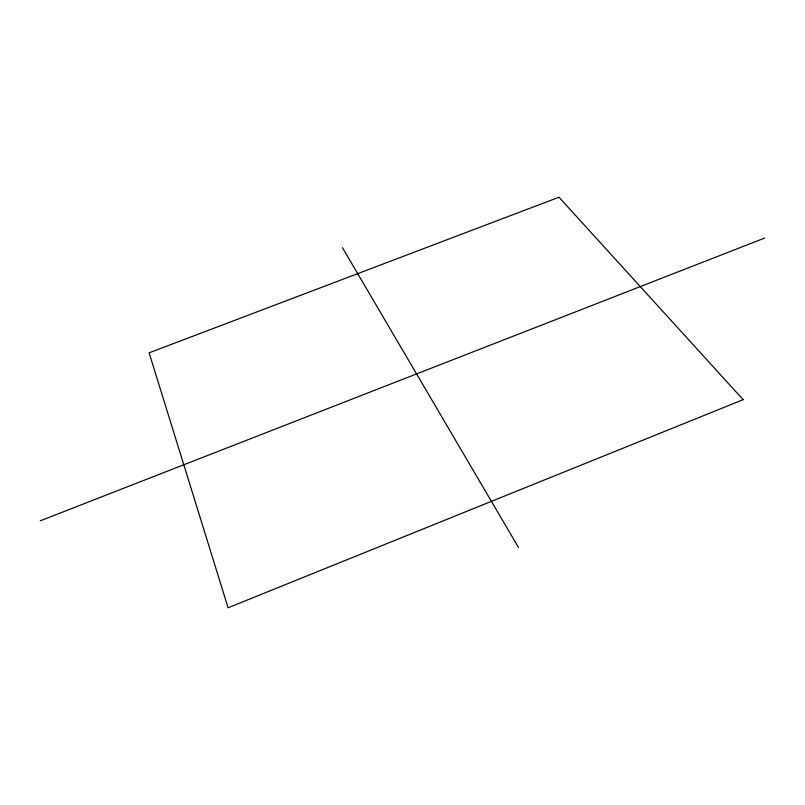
<?xml version="1.0" encoding="UTF-8"?>
<svg xmlns="http://www.w3.org/2000/svg" width="805" height="805" viewBox="0 0 805 805"><rect width="100%" height="100%" fill="white"/><g stroke="black" fill="none" stroke-linecap="round" stroke-linejoin="round"><path stroke-width="1.21" d="M40.25 520.815L764.75 238.018M342.487 247.749L518.511 547.491M743.146 399.662L228.097 607.775L149.126 352.832L558.992 197.225L743.146 399.662"/></g></svg>
